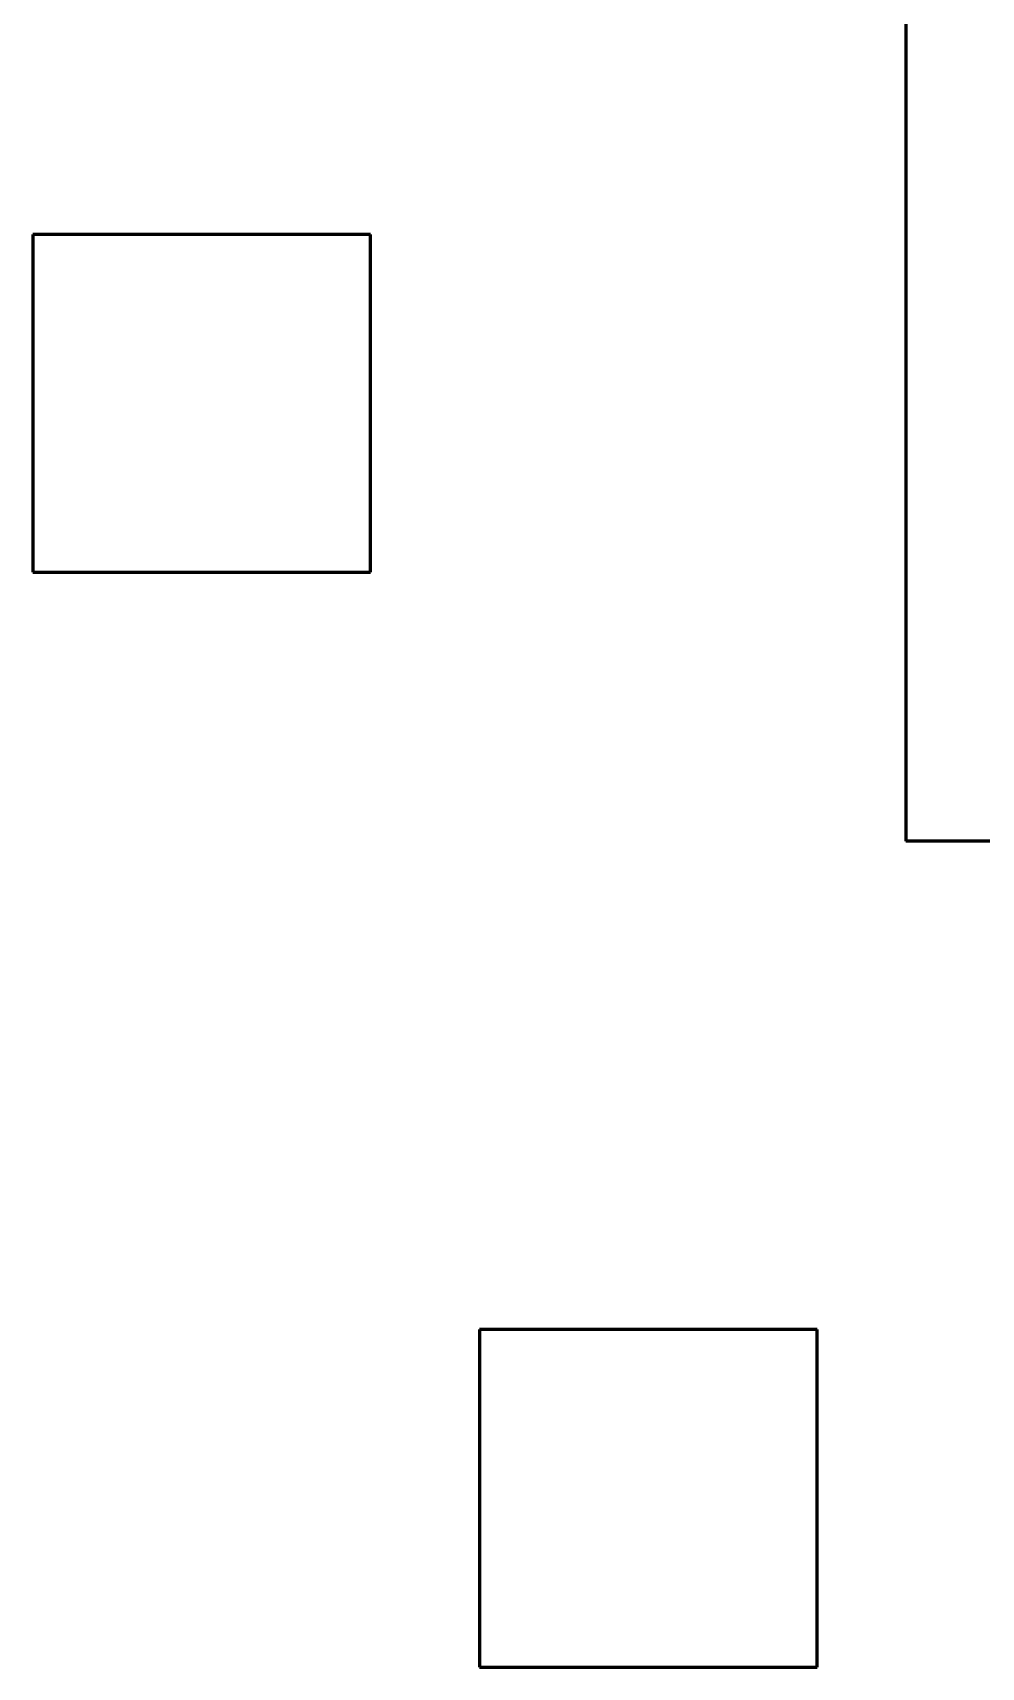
# Model space of a CAD drawing. Extents: x 0 to 297, y 0 to 292.
# Drawn here: x 155.7 to 161.31, y 88.89 to 98.57 of the extents above; entities that cross this region are included whole.
import ezdxf

# ---------------------------------------------------------------- set-up
doc = ezdxf.new("R2010")
doc.units = 0
doc.header["$MEASUREMENT"] = 0
doc.linetypes.add('K5LT_BASIC', pattern=[0])
doc.layers.add('Системный слой', color=7, linetype='Continuous')

# ---------------------------------------------------------------- blocks, each defined once
blk = doc.blocks.new('*U')
at = {"layer": 'Системный слой', "linetype": 'K5LT_BASIC', "lineweight": 60}
for p, q in [((157.6951, 97.3772), (155.6951, 97.3772)), ((155.6951, 97.3772), (155.6951, 95.3772)), ((157.6951, 95.3772), (157.6951, 97.3772)), ((155.6951, 95.3772), (157.6951, 95.3772)), ((160.3409, 90.895), (158.3409, 90.895)), ((158.3409, 90.895), (158.3409, 88.895)), ((160.3409, 88.895), (160.3409, 90.895)), ((158.3409, 88.895), (160.3409, 88.895))]:
    blk.add_line(p, q, dxfattribs=at)

msp = doc.modelspace()

# ---------------------------------------------------------------- linework, layer by layer
at = {"layer": 'Системный слой', "linetype": 'K5LT_BASIC', "lineweight": 60}
for p in [(160.8665, 107.7855), (168.8664, 93.7852)]:
    msp.add_line(p, (160.8665, 93.7855), dxfattribs=at)

# ---------------------------------------------------------------- block references
at = {"layer": 'Системный слой'}
msp.add_blockref('*U', (0, 0), dxfattribs=at)
msp.add_blockref('*U', (0, 0), dxfattribs=at)
msp.add_blockref('*U', (0, 0), dxfattribs=at)
msp.add_blockref('*U', (0, 0), dxfattribs=at)
msp.add_blockref('*U', (0, 0), dxfattribs=at)
msp.add_blockref('*U', (0, 0), dxfattribs=at)
msp.add_blockref('*U', (0, 0), dxfattribs=at)
msp.add_blockref('*U', (0, 0), dxfattribs=at)
msp.add_blockref('*U', (0, 0), dxfattribs=at)
msp.add_blockref('*U', (0, 0), dxfattribs=at)
msp.add_blockref('*U', (0, 0), dxfattribs=at)
msp.add_blockref('*U', (0, 0), dxfattribs=at)
msp.add_blockref('*U', (0, 0), dxfattribs=at)
msp.add_blockref('*U', (0, 0), dxfattribs=at)
msp.add_blockref('*U', (0, 0), dxfattribs=at)
msp.add_blockref('*U', (0, 0), dxfattribs=at)
msp.add_blockref('*U', (0, 0), dxfattribs=at)
msp.add_blockref('*U', (0, 0), dxfattribs=at)
msp.add_blockref('*U', (0, 0), dxfattribs=at)
msp.add_blockref('*U', (0, 0), dxfattribs=at)
msp.add_blockref('*U', (0, 0), dxfattribs=at)
msp.add_blockref('*U', (0, 0), dxfattribs=at)
msp.add_blockref('*U', (0, 0), dxfattribs=at)
msp.add_blockref('*U', (0, 0), dxfattribs=at)
msp.add_blockref('*U', (0, 0), dxfattribs=at)
msp.add_blockref('*U', (0, 0), dxfattribs=at)
msp.add_blockref('*U', (0, 0), dxfattribs=at)
msp.add_blockref('*U', (0, 0), dxfattribs=at)
msp.add_blockref('*U', (0, 0), dxfattribs=at)
msp.add_blockref('*U', (0, 0), dxfattribs=at)
msp.add_blockref('*U', (0, 0), dxfattribs=at)
msp.add_blockref('*U', (0, 0), dxfattribs=at)
msp.add_blockref('*U', (0, 0), dxfattribs=at)
msp.add_blockref('*U', (0, 0), dxfattribs=at)
msp.add_blockref('*U', (0, 0), dxfattribs=at)
msp.add_blockref('*U', (0, 0), dxfattribs=at)
msp.add_blockref('*U', (0, 0), dxfattribs=at)
msp.add_blockref('*U', (0, 0), dxfattribs=at)
msp.add_blockref('*U', (0, 0), dxfattribs=at)
msp.add_blockref('*U', (0, 0), dxfattribs=at)
msp.add_blockref('*U', (0, 0), dxfattribs=at)
msp.add_blockref('*U', (0, 0), dxfattribs=at)
msp.add_blockref('*U', (0, 0), dxfattribs=at)
msp.add_blockref('*U', (0, 0), dxfattribs=at)
msp.add_blockref('*U', (0, 0), dxfattribs=at)
msp.add_blockref('*U', (0, 0), dxfattribs=at)
msp.add_blockref('*U', (0, 0), dxfattribs=at)
msp.add_blockref('*U', (0, 0), dxfattribs=at)
msp.add_blockref('*U', (0, 0), dxfattribs=at)
msp.add_blockref('*U', (0, 0), dxfattribs=at)
msp.add_blockref('*U', (0, 0), dxfattribs=at)
msp.add_blockref('*U', (0, 0), dxfattribs=at)
msp.add_blockref('*U', (0, 0), dxfattribs=at)
msp.add_blockref('*U', (0, 0), dxfattribs=at)
msp.add_blockref('*U', (0, 0), dxfattribs=at)
msp.add_blockref('*U', (0, 0), dxfattribs=at)
msp.add_blockref('*U', (0, 0), dxfattribs=at)
msp.add_blockref('*U', (0, 0), dxfattribs=at)
msp.add_blockref('*U', (0, 0), dxfattribs=at)
msp.add_blockref('*U', (0, 0), dxfattribs=at)
msp.add_blockref('*U', (0, 0), dxfattribs=at)
msp.add_blockref('*U', (0, 0), dxfattribs=at)
msp.add_blockref('*U', (0, 0), dxfattribs=at)
msp.add_blockref('*U', (0, 0), dxfattribs=at)
msp.add_blockref('*U', (0, 0), dxfattribs=at)
msp.add_blockref('*U', (0, 0), dxfattribs=at)
msp.add_blockref('*U', (0, 0), dxfattribs=at)
msp.add_blockref('*U', (0, 0), dxfattribs=at)
msp.add_blockref('*U', (0, 0), dxfattribs=at)
msp.add_blockref('*U', (0, 0), dxfattribs=at)
msp.add_blockref('*U', (0, 0), dxfattribs=at)
msp.add_blockref('*U', (0, 0), dxfattribs=at)
msp.add_blockref('*U', (0, 0), dxfattribs=at)
msp.add_blockref('*U', (0, 0), dxfattribs=at)
msp.add_blockref('*U', (0, 0), dxfattribs=at)
msp.add_blockref('*U', (0, 0), dxfattribs=at)
msp.add_blockref('*U', (0, 0), dxfattribs=at)
msp.add_blockref('*U', (0, 0), dxfattribs=at)
msp.add_blockref('*U', (0, 0), dxfattribs=at)
msp.add_blockref('*U', (0, 0), dxfattribs=at)
msp.add_blockref('*U', (0, 0), dxfattribs=at)
msp.add_blockref('*U', (0, 0), dxfattribs=at)
msp.add_blockref('*U', (0, 0), dxfattribs=at)
msp.add_blockref('*U', (0, 0), dxfattribs=at)
msp.add_blockref('*U', (0, 0), dxfattribs=at)
msp.add_blockref('*U', (0, 0), dxfattribs=at)
msp.add_blockref('*U', (0, 0), dxfattribs=at)
msp.add_blockref('*U', (0, 0), dxfattribs=at)
msp.add_blockref('*U', (0, 0), dxfattribs=at)
msp.add_blockref('*U', (0, 0), dxfattribs=at)
msp.add_blockref('*U', (0, 0), dxfattribs=at)
msp.add_blockref('*U', (0, 0), dxfattribs=at)
msp.add_blockref('*U', (0, 0), dxfattribs=at)
msp.add_blockref('*U', (0, 0), dxfattribs=at)
msp.add_blockref('*U', (0, 0), dxfattribs=at)
msp.add_blockref('*U', (0, 0), dxfattribs=at)
msp.add_blockref('*U', (0, 0), dxfattribs=at)
msp.add_blockref('*U', (0, 0), dxfattribs=at)
msp.add_blockref('*U', (0, 0), dxfattribs=at)
msp.add_blockref('*U', (0, 0), dxfattribs=at)
msp.add_blockref('*U', (0, 0), dxfattribs=at)
msp.add_blockref('*U', (0, 0), dxfattribs=at)
msp.add_blockref('*U', (0, 0), dxfattribs=at)
msp.add_blockref('*U', (0, 0), dxfattribs=at)
msp.add_blockref('*U', (0, 0), dxfattribs=at)
msp.add_blockref('*U', (0, 0), dxfattribs=at)
msp.add_blockref('*U', (0, 0), dxfattribs=at)
msp.add_blockref('*U', (0, 0), dxfattribs=at)
msp.add_blockref('*U', (0, 0), dxfattribs=at)
msp.add_blockref('*U', (0, 0), dxfattribs=at)
msp.add_blockref('*U', (0, 0), dxfattribs=at)
msp.add_blockref('*U', (0, 0), dxfattribs=at)
msp.add_blockref('*U', (0, 0), dxfattribs=at)
msp.add_blockref('*U', (0, 0), dxfattribs=at)
msp.add_blockref('*U', (0, 0), dxfattribs=at)
msp.add_blockref('*U', (0, 0), dxfattribs=at)
msp.add_blockref('*U', (0, 0), dxfattribs=at)
msp.add_blockref('*U', (0, 0), dxfattribs=at)
msp.add_blockref('*U', (0, 0), dxfattribs=at)
msp.add_blockref('*U', (0, 0), dxfattribs=at)
msp.add_blockref('*U', (0, 0), dxfattribs=at)
msp.add_blockref('*U', (0, 0), dxfattribs=at)
msp.add_blockref('*U', (0, 0), dxfattribs=at)
msp.add_blockref('*U', (0, 0), dxfattribs=at)
msp.add_blockref('*U', (0, 0), dxfattribs=at)
msp.add_blockref('*U', (0, 0), dxfattribs=at)
msp.add_blockref('*U', (0, 0), dxfattribs=at)
msp.add_blockref('*U', (0, 0), dxfattribs=at)
msp.add_blockref('*U', (0, 0), dxfattribs=at)
msp.add_blockref('*U', (0, 0), dxfattribs=at)
msp.add_blockref('*U', (0, 0), dxfattribs=at)
msp.add_blockref('*U', (0, 0), dxfattribs=at)
msp.add_blockref('*U', (0, 0), dxfattribs=at)
msp.add_blockref('*U', (0, 0), dxfattribs=at)
msp.add_blockref('*U', (0, 0), dxfattribs=at)
msp.add_blockref('*U', (0, 0), dxfattribs=at)
msp.add_blockref('*U', (0, 0), dxfattribs=at)
msp.add_blockref('*U', (0, 0), dxfattribs=at)
msp.add_blockref('*U', (0, 0), dxfattribs=at)
msp.add_blockref('*U', (0, 0), dxfattribs=at)
msp.add_blockref('*U', (0, 0), dxfattribs=at)
msp.add_blockref('*U', (0, 0), dxfattribs=at)
msp.add_blockref('*U', (0, 0), dxfattribs=at)
msp.add_blockref('*U', (0, 0), dxfattribs=at)
msp.add_blockref('*U', (0, 0), dxfattribs=at)
msp.add_blockref('*U', (0, 0), dxfattribs=at)
msp.add_blockref('*U', (0, 0), dxfattribs=at)
msp.add_blockref('*U', (0, 0), dxfattribs=at)
msp.add_blockref('*U', (0, 0), dxfattribs=at)
msp.add_blockref('*U', (0, 0), dxfattribs=at)
msp.add_blockref('*U', (0, 0), dxfattribs=at)
msp.add_blockref('*U', (0, 0), dxfattribs=at)
msp.add_blockref('*U', (0, 0), dxfattribs=at)
msp.add_blockref('*U', (0, 0), dxfattribs=at)
msp.add_blockref('*U', (0, 0), dxfattribs=at)
msp.add_blockref('*U', (0, 0), dxfattribs=at)
msp.add_blockref('*U', (0, 0), dxfattribs=at)
msp.add_blockref('*U', (0, 0), dxfattribs=at)
msp.add_blockref('*U', (0, 0), dxfattribs=at)
msp.add_blockref('*U', (0, 0), dxfattribs=at)
msp.add_blockref('*U', (0, 0), dxfattribs=at)
msp.add_blockref('*U', (0, 0), dxfattribs=at)
msp.add_blockref('*U', (0, 0), dxfattribs=at)
msp.add_blockref('*U', (0, 0), dxfattribs=at)
msp.add_blockref('*U', (0, 0), dxfattribs=at)
msp.add_blockref('*U', (0, 0), dxfattribs=at)
msp.add_blockref('*U', (0, 0), dxfattribs=at)
msp.add_blockref('*U', (0, 0), dxfattribs=at)
msp.add_blockref('*U', (0, 0), dxfattribs=at)
msp.add_blockref('*U', (0, 0), dxfattribs=at)
msp.add_blockref('*U', (0, 0), dxfattribs=at)
msp.add_blockref('*U', (0, 0), dxfattribs=at)
msp.add_blockref('*U', (0, 0), dxfattribs=at)
msp.add_blockref('*U', (0, 0), dxfattribs=at)
msp.add_blockref('*U', (0, 0), dxfattribs=at)
msp.add_blockref('*U', (0, 0), dxfattribs=at)
msp.add_blockref('*U', (0, 0), dxfattribs=at)
msp.add_blockref('*U', (0, 0), dxfattribs=at)
msp.add_blockref('*U', (0, 0), dxfattribs=at)
msp.add_blockref('*U', (0, 0), dxfattribs=at)
msp.add_blockref('*U', (0, 0), dxfattribs=at)
msp.add_blockref('*U', (0, 0), dxfattribs=at)
msp.add_blockref('*U', (0, 0), dxfattribs=at)
msp.add_blockref('*U', (0, 0), dxfattribs=at)
msp.add_blockref('*U', (0, 0), dxfattribs=at)
msp.add_blockref('*U', (0, 0), dxfattribs=at)
msp.add_blockref('*U', (0, 0), dxfattribs=at)
msp.add_blockref('*U', (0, 0), dxfattribs=at)
msp.add_blockref('*U', (0, 0), dxfattribs=at)
msp.add_blockref('*U', (0, 0), dxfattribs=at)
msp.add_blockref('*U', (0, 0), dxfattribs=at)
msp.add_blockref('*U', (0, 0), dxfattribs=at)
msp.add_blockref('*U', (0, 0), dxfattribs=at)
msp.add_blockref('*U', (0, 0), dxfattribs=at)
msp.add_blockref('*U', (0, 0), dxfattribs=at)
msp.add_blockref('*U', (0, 0), dxfattribs=at)
msp.add_blockref('*U', (0, 0), dxfattribs=at)
msp.add_blockref('*U', (0, 0), dxfattribs=at)
msp.add_blockref('*U', (0, 0), dxfattribs=at)
msp.add_blockref('*U', (0, 0), dxfattribs=at)
msp.add_blockref('*U', (0, 0), dxfattribs=at)
msp.add_blockref('*U', (0, 0), dxfattribs=at)
msp.add_blockref('*U', (0, 0), dxfattribs=at)
msp.add_blockref('*U', (0, 0), dxfattribs=at)
msp.add_blockref('*U', (0, 0), dxfattribs=at)
msp.add_blockref('*U', (0, 0), dxfattribs=at)
msp.add_blockref('*U', (0, 0), dxfattribs=at)
msp.add_blockref('*U', (0, 0), dxfattribs=at)
msp.add_blockref('*U', (0, 0), dxfattribs=at)
msp.add_blockref('*U', (0, 0), dxfattribs=at)
msp.add_blockref('*U', (0, 0), dxfattribs=at)
msp.add_blockref('*U', (0, 0), dxfattribs=at)
msp.add_blockref('*U', (0, 0), dxfattribs=at)
msp.add_blockref('*U', (0, 0), dxfattribs=at)
msp.add_blockref('*U', (0, 0), dxfattribs=at)
msp.add_blockref('*U', (0, 0), dxfattribs=at)
msp.add_blockref('*U', (0, 0), dxfattribs=at)
msp.add_blockref('*U', (0, 0), dxfattribs=at)
msp.add_blockref('*U', (0, 0), dxfattribs=at)
msp.add_blockref('*U', (0, 0), dxfattribs=at)
msp.add_blockref('*U', (0, 0), dxfattribs=at)
msp.add_blockref('*U', (0, 0), dxfattribs=at)
msp.add_blockref('*U', (0, 0), dxfattribs=at)
msp.add_blockref('*U', (0, 0), dxfattribs=at)
msp.add_blockref('*U', (0, 0), dxfattribs=at)
msp.add_blockref('*U', (0, 0), dxfattribs=at)
msp.add_blockref('*U', (0, 0), dxfattribs=at)
msp.add_blockref('*U', (0, 0), dxfattribs=at)
msp.add_blockref('*U', (0, 0), dxfattribs=at)
msp.add_blockref('*U', (0, 0), dxfattribs=at)
msp.add_blockref('*U', (0, 0), dxfattribs=at)
msp.add_blockref('*U', (0, 0), dxfattribs=at)
msp.add_blockref('*U', (0, 0), dxfattribs=at)
msp.add_blockref('*U', (0, 0), dxfattribs=at)
msp.add_blockref('*U', (0, 0), dxfattribs=at)
msp.add_blockref('*U', (0, 0), dxfattribs=at)
msp.add_blockref('*U', (0, 0), dxfattribs=at)
msp.add_blockref('*U', (0, 0), dxfattribs=at)
msp.add_blockref('*U', (0, 0), dxfattribs=at)
msp.add_blockref('*U', (0, 0), dxfattribs=at)
msp.add_blockref('*U', (0, 0), dxfattribs=at)
msp.add_blockref('*U', (0, 0), dxfattribs=at)
msp.add_blockref('*U', (0, 0), dxfattribs=at)
msp.add_blockref('*U', (0, 0), dxfattribs=at)
msp.add_blockref('*U', (0, 0), dxfattribs=at)
msp.add_blockref('*U', (0, 0), dxfattribs=at)
msp.add_blockref('*U', (0, 0), dxfattribs=at)
msp.add_blockref('*U', (0, 0), dxfattribs=at)
msp.add_blockref('*U', (0, 0), dxfattribs=at)
msp.add_blockref('*U', (0, 0), dxfattribs=at)
msp.add_blockref('*U', (0, 0), dxfattribs=at)
msp.add_blockref('*U', (0, 0), dxfattribs=at)
msp.add_blockref('*U', (0, 0), dxfattribs=at)
msp.add_blockref('*U', (0, 0), dxfattribs=at)
msp.add_blockref('*U', (0, 0), dxfattribs=at)
msp.add_blockref('*U', (0, 0), dxfattribs=at)
msp.add_blockref('*U', (0, 0), dxfattribs=at)
msp.add_blockref('*U', (0, 0), dxfattribs=at)
msp.add_blockref('*U', (0, 0), dxfattribs=at)
msp.add_blockref('*U', (0, 0), dxfattribs=at)
msp.add_blockref('*U', (0, 0), dxfattribs=at)
msp.add_blockref('*U', (0, 0), dxfattribs=at)
msp.add_blockref('*U', (0, 0), dxfattribs=at)
msp.add_blockref('*U', (0, 0), dxfattribs=at)
msp.add_blockref('*U', (0, 0), dxfattribs=at)
msp.add_blockref('*U', (0, 0), dxfattribs=at)
msp.add_blockref('*U', (0, 0), dxfattribs=at)
msp.add_blockref('*U', (0, 0), dxfattribs=at)
msp.add_blockref('*U', (0, 0), dxfattribs=at)
msp.add_blockref('*U', (0, 0), dxfattribs=at)
msp.add_blockref('*U', (0, 0), dxfattribs=at)
msp.add_blockref('*U', (0, 0), dxfattribs=at)
msp.add_blockref('*U', (0, 0), dxfattribs=at)
msp.add_blockref('*U', (0, 0), dxfattribs=at)
msp.add_blockref('*U', (0, 0), dxfattribs=at)
msp.add_blockref('*U', (0, 0), dxfattribs=at)
msp.add_blockref('*U', (0, 0), dxfattribs=at)
msp.add_blockref('*U', (0, 0), dxfattribs=at)
msp.add_blockref('*U', (0, 0), dxfattribs=at)
msp.add_blockref('*U', (0, 0), dxfattribs=at)
msp.add_blockref('*U', (0, 0), dxfattribs=at)
msp.add_blockref('*U', (0, 0), dxfattribs=at)
msp.add_blockref('*U', (0, 0), dxfattribs=at)
msp.add_blockref('*U', (0, 0), dxfattribs=at)
msp.add_blockref('*U', (0, 0), dxfattribs=at)
msp.add_blockref('*U', (0, 0), dxfattribs=at)
msp.add_blockref('*U', (0, 0), dxfattribs=at)
msp.add_blockref('*U', (0, 0), dxfattribs=at)
msp.add_blockref('*U', (0, 0), dxfattribs=at)
msp.add_blockref('*U', (0, 0), dxfattribs=at)
msp.add_blockref('*U', (0, 0), dxfattribs=at)
msp.add_blockref('*U', (0, 0), dxfattribs=at)
msp.add_blockref('*U', (0, 0), dxfattribs=at)
msp.add_blockref('*U', (0, 0), dxfattribs=at)
msp.add_blockref('*U', (0, 0), dxfattribs=at)
msp.add_blockref('*U', (0, 0), dxfattribs=at)
msp.add_blockref('*U', (0, 0), dxfattribs=at)
msp.add_blockref('*U', (0, 0), dxfattribs=at)
msp.add_blockref('*U', (0, 0), dxfattribs=at)
msp.add_blockref('*U', (0, 0), dxfattribs=at)
msp.add_blockref('*U', (0, 0), dxfattribs=at)
msp.add_blockref('*U', (0, 0), dxfattribs=at)
msp.add_blockref('*U', (0, 0), dxfattribs=at)
msp.add_blockref('*U', (0, 0), dxfattribs=at)
msp.add_blockref('*U', (0, 0), dxfattribs=at)
msp.add_blockref('*U', (0, 0), dxfattribs=at)
msp.add_blockref('*U', (0, 0), dxfattribs=at)
msp.add_blockref('*U', (0, 0), dxfattribs=at)
msp.add_blockref('*U', (0, 0), dxfattribs=at)
msp.add_blockref('*U', (0, 0), dxfattribs=at)
msp.add_blockref('*U', (0, 0), dxfattribs=at)
msp.add_blockref('*U', (0, 0), dxfattribs=at)
msp.add_blockref('*U', (0, 0), dxfattribs=at)
msp.add_blockref('*U', (0, 0), dxfattribs=at)
msp.add_blockref('*U', (0, 0), dxfattribs=at)
msp.add_blockref('*U', (0, 0), dxfattribs=at)
msp.add_blockref('*U', (0, 0), dxfattribs=at)
msp.add_blockref('*U', (0, 0), dxfattribs=at)
msp.add_blockref('*U', (0, 0), dxfattribs=at)
msp.add_blockref('*U', (0, 0), dxfattribs=at)
msp.add_blockref('*U', (0, 0), dxfattribs=at)
msp.add_blockref('*U', (0, 0), dxfattribs=at)
msp.add_blockref('*U', (0, 0), dxfattribs=at)
msp.add_blockref('*U', (0, 0), dxfattribs=at)
msp.add_blockref('*U', (0, 0), dxfattribs=at)
msp.add_blockref('*U', (0, 0), dxfattribs=at)
msp.add_blockref('*U', (0, 0), dxfattribs=at)
msp.add_blockref('*U', (0, 0), dxfattribs=at)
msp.add_blockref('*U', (0, 0), dxfattribs=at)
msp.add_blockref('*U', (0, 0), dxfattribs=at)
msp.add_blockref('*U', (0, 0), dxfattribs=at)
msp.add_blockref('*U', (0, 0), dxfattribs=at)
msp.add_blockref('*U', (0, 0), dxfattribs=at)
msp.add_blockref('*U', (0, 0), dxfattribs=at)
msp.add_blockref('*U', (0, 0), dxfattribs=at)
msp.add_blockref('*U', (0, 0), dxfattribs=at)
msp.add_blockref('*U', (0, 0), dxfattribs=at)
msp.add_blockref('*U', (0, 0), dxfattribs=at)
msp.add_blockref('*U', (0, 0), dxfattribs=at)
msp.add_blockref('*U', (0, 0), dxfattribs=at)
msp.add_blockref('*U', (0, 0), dxfattribs=at)
msp.add_blockref('*U', (0, 0), dxfattribs=at)
msp.add_blockref('*U', (0, 0), dxfattribs=at)
msp.add_blockref('*U', (0, 0), dxfattribs=at)
msp.add_blockref('*U', (0, 0), dxfattribs=at)
msp.add_blockref('*U', (0, 0), dxfattribs=at)
msp.add_blockref('*U', (0, 0), dxfattribs=at)
msp.add_blockref('*U', (0, 0), dxfattribs=at)
msp.add_blockref('*U', (0, 0), dxfattribs=at)
msp.add_blockref('*U', (0, 0), dxfattribs=at)
msp.add_blockref('*U', (0, 0), dxfattribs=at)
msp.add_blockref('*U', (0, 0), dxfattribs=at)
msp.add_blockref('*U', (0, 0), dxfattribs=at)
msp.add_blockref('*U', (0, 0), dxfattribs=at)
msp.add_blockref('*U', (0, 0), dxfattribs=at)
msp.add_blockref('*U', (0, 0), dxfattribs=at)
msp.add_blockref('*U', (0, 0), dxfattribs=at)
msp.add_blockref('*U', (0, 0), dxfattribs=at)
msp.add_blockref('*U', (0, 0), dxfattribs=at)
msp.add_blockref('*U', (0, 0), dxfattribs=at)
msp.add_blockref('*U', (0, 0), dxfattribs=at)
msp.add_blockref('*U', (0, 0), dxfattribs=at)
msp.add_blockref('*U', (0, 0), dxfattribs=at)
msp.add_blockref('*U', (0, 0), dxfattribs=at)
msp.add_blockref('*U', (0, 0), dxfattribs=at)
msp.add_blockref('*U', (0, 0), dxfattribs=at)
msp.add_blockref('*U', (0, 0), dxfattribs=at)
msp.add_blockref('*U', (0, 0), dxfattribs=at)
msp.add_blockref('*U', (0, 0), dxfattribs=at)
msp.add_blockref('*U', (0, 0), dxfattribs=at)
msp.add_blockref('*U', (0, 0), dxfattribs=at)
msp.add_blockref('*U', (0, 0), dxfattribs=at)
msp.add_blockref('*U', (0, 0), dxfattribs=at)
msp.add_blockref('*U', (0, 0), dxfattribs=at)
msp.add_blockref('*U', (0, 0), dxfattribs=at)
msp.add_blockref('*U', (0, 0), dxfattribs=at)
msp.add_blockref('*U', (0, 0), dxfattribs=at)
msp.add_blockref('*U', (0, 0), dxfattribs=at)
msp.add_blockref('*U', (0, 0), dxfattribs=at)
msp.add_blockref('*U', (0, 0), dxfattribs=at)
msp.add_blockref('*U', (0, 0), dxfattribs=at)
msp.add_blockref('*U', (0, 0), dxfattribs=at)
msp.add_blockref('*U', (0, 0), dxfattribs=at)
msp.add_blockref('*U', (0, 0), dxfattribs=at)
msp.add_blockref('*U', (0, 0), dxfattribs=at)
msp.add_blockref('*U', (0, 0), dxfattribs=at)
msp.add_blockref('*U', (0, 0), dxfattribs=at)
msp.add_blockref('*U', (0, 0), dxfattribs=at)
msp.add_blockref('*U', (0, 0), dxfattribs=at)
msp.add_blockref('*U', (0, 0), dxfattribs=at)
msp.add_blockref('*U', (0, 0), dxfattribs=at)
msp.add_blockref('*U', (0, 0), dxfattribs=at)
msp.add_blockref('*U', (0, 0), dxfattribs=at)
msp.add_blockref('*U', (0, 0), dxfattribs=at)
msp.add_blockref('*U', (0, 0), dxfattribs=at)
msp.add_blockref('*U', (0, 0), dxfattribs=at)
msp.add_blockref('*U', (0, 0), dxfattribs=at)
msp.add_blockref('*U', (0, 0), dxfattribs=at)
msp.add_blockref('*U', (0, 0), dxfattribs=at)
msp.add_blockref('*U', (0, 0), dxfattribs=at)
msp.add_blockref('*U', (0, 0), dxfattribs=at)
msp.add_blockref('*U', (0, 0), dxfattribs=at)
msp.add_blockref('*U', (0, 0), dxfattribs=at)
msp.add_blockref('*U', (0, 0), dxfattribs=at)
msp.add_blockref('*U', (0, 0), dxfattribs=at)
msp.add_blockref('*U', (0, 0), dxfattribs=at)
msp.add_blockref('*U', (0, 0), dxfattribs=at)
msp.add_blockref('*U', (0, 0), dxfattribs=at)
msp.add_blockref('*U', (0, 0), dxfattribs=at)
msp.add_blockref('*U', (0, 0), dxfattribs=at)
msp.add_blockref('*U', (0, 0), dxfattribs=at)
msp.add_blockref('*U', (0, 0), dxfattribs=at)
msp.add_blockref('*U', (0, 0), dxfattribs=at)
msp.add_blockref('*U', (0, 0), dxfattribs=at)
msp.add_blockref('*U', (0, 0), dxfattribs=at)
msp.add_blockref('*U', (0, 0), dxfattribs=at)
msp.add_blockref('*U', (0, 0), dxfattribs=at)
msp.add_blockref('*U', (0, 0), dxfattribs=at)
msp.add_blockref('*U', (0, 0), dxfattribs=at)
msp.add_blockref('*U', (0, 0), dxfattribs=at)
msp.add_blockref('*U', (0, 0), dxfattribs=at)

doc.saveas('drawing.dxf')
